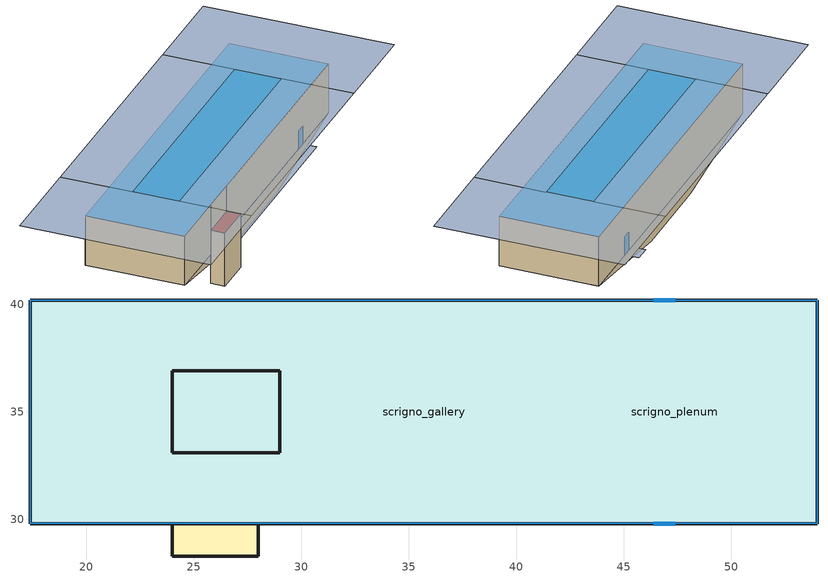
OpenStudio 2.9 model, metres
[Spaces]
scrigno_gallery
 floor outside (elevator): 24,28.3 24,29.8 28,29.8 28,28.3 z40.8
 floor to scrigno_plenum: 17.4,29.8 17.4,40.2 54,40.2 54,29.8 z44
 wall outside: 28,29.8 54,29.8 54,40.2 17.4,40.2 17.4,29.8 24,29.8 z44:49.5; 24,29.8 28,29.8 z46.7:49.5; 24,29.8 24,28.3 28,28.3 28,29.8 z40.8:46.7; 28,29.8,42.41 28,29.8,40.8 24,29.8,40.8 24,29.8,43.01
 wall to scrigno_plenum: 28,29.8,44 28,29.8,42.41 24,29.8,43.01 24,29.8,44
 window: 47.4,40.2 46.4,40.2 / 46.4,29.8 47.4,29.8 z44:46
 roof outside: 17.4,40.2 17.4,29.8 54,29.8 54,40.2 z49.5; 24,29.8 24,28.3 28,28.3 28,29.8 z46.7
 skylight: 17.4,40.2 17.4,29.82 54,29.82 54,40.2 z49.5
scrigno_plenum
 floor outside: 30.7,29.8 30.7,40.2 40.7,40.2 40.7,29.8 z42; 40.7,29.8,42 40.7,40.2,42 54,40.2,44 54,29.8,44; 17.4,29.8,44 17.4,40.2,44 24,40.2,43.01 24,29.8,43.01; 24,29.8,43.01 24,33.1,43.01 30.7,33.1,42 30.7,29.8,42; 24,36.9,43.01 24,40.2,43.01 30.7,40.2,42 30.7,36.9,42; 29,33.1,42.26 29,36.9,42.26 30.7,36.9,42 30.7,33.1,42; 24,33.1 24,36.9 29,36.9 29,33.1 z40.8
 wall outside: 24,36.9 24,33.1 z40.8:43.01; 29,33.1 29,36.9 z40.8:42.26; 17.4,29.8,44 24,29.8,43.01 24,29.8,44; 28,29.8,44 28,29.8,42.41 30.7,29.8,42 40.7,29.8,42 54,29.8,44; 54,40.2,44 40.7,40.2,42 30.7,40.2,42 17.4,40.2,44; 29,36.9,42.26 29,36.9,40.8 24,36.9,40.8 24,36.9,43.01; 24,33.1,43.01 24,33.1,40.8 29,33.1,40.8 29,33.1,42.26
shading: 12.4,45 12.4,25 22.7,25 22.7,45 z50; 22.7,45 22.7,37.5 48.7,37.5 48.7,45 z50; 22.7,32.5 22.7,25 48.7,25 48.7,32.5 z50; 48.7,45 48.7,25 59,25 59,45 z50; 47.4,40.2 47.4,41.7 45.7,41.7 45.7,40.2 z44; 28.1,29.8 28.1,28.3 47.4,28.3 47.4,29.8 z44
[Building]
Building 1: Default Construction Set=Default Construction Set 1
[Construction]
scrigno_construction: scrigno_exterior, scrigno_insulation, scrigno_interior
scrigno_fen: scrigno_glazing
elevator: scrigno_exterior, xps8x25mm, scrigno_interior
scrigno_shading: scrigno_exterior
[WindowMaterial:SimpleGlazingSystem]
scrigno_glazing: U-Factor {W/m2-K}=2; Solar Heat Gain Coefficient=0.5; Visible Transmittance=0.7
[Material:NoMass] Roughness=Rough; Thermal Absorptance=0.9; Solar Absorptance=0.7; Visible Absorptance=0.7
Name | Thermal Resistance {m2-K/W}
scrigno_exterior | 0.3626
xps8x25mm | 7.04
[Material] Roughness=MediumRough; Thermal Absorptance=0.9
Name | Thickness {m} | Conductivity {W/m-K} | Density {kg/m3} | Specific Heat {J/kg-K} | Solar Absorptance | Visible Absorptance
scrigno_insulation | 0.1184 | 0.045 | 265 | 836.8 | 0.7 | 0.7
scrigno_interior | 0.0126 | 0.16 | 784.9 | 830 | 0.9 | 0.9
[DefaultSurfaceConstructions]
Default Surface Constructions 1: Floor Construction=scrigno_construction; Wall Construction=scrigno_construction; Roof Ceiling Construction=scrigno_construction
[DefaultSubSurfaceConstructions]
Default Sub Surface Constructions 1: Fixed Window Construction=scrigno_fen; Operable Window Construction=scrigno_fen; Door Construction=scrigno_fen; Glass Door Construction=scrigno_fen; Overhead Door Construction=scrigno_fen; Skylight Construction=scrigno_fen
[DefaultConstructionSet]
Default Construction Set 1: Default Exterior Surface Constructions=Default Surface Constructions 1; Default Interior Surface Constructions=Default Surface Constructions 1; Default Exterior SubSurface Constructions=Default Sub Surface Constructions 1; Default Interior SubSurface Constructions=Default Sub Surface Constructions 1; Interior Partition Construction=scrigno_construction; Space Shading Construction=scrigno_shading; Building Shading Construction=scrigno_shading; Site Shading Construction=scrigno_shading; Adiabatic Surface Construction=scrigno_construction
[Space]
Name | Thermal Zone
scrigno_gallery | scrigno_gallery|zone
scrigno_plenum | scrigno_plenum|zone
[ThermalZone] Use Ideal Air Loads=No
scrigno_plenum|zone; scrigno_gallery|zone
[Sizing:Zone] Zone Cooling Design Supply Air Temperature Input Method=SupplyAirTemperature; Zone Cooling Design Supply Air Temperature {C}=14; Zone Cooling Design Supply Air Temperature Difference {deltaC}=11.11; Zone Heating Design Supply Air Temperature Input Method=SupplyAirTemperature; Zone Heating Design Supply Air Temperature {C}=40; Zone Heating Design Supply Air Temperature Difference {deltaC}=11.11; Zone Cooling Design Supply Air Humidity Ratio {kg-H2O/kg-air}=0.0085; Zone Heating Design Supply Air Humidity Ratio {kg-H2O/kg-air}=0.008; Cooling Design Air Flow Method=DesignDay; Heating Design Air Flow Method=DesignDay; Account for Dedicated Outdoor Air System=No; Dedicated Outdoor Air System Control Strategy=NeutralSupplyAir; Dedicated Outdoor Air Low Setpoint Temperature for Design {C}=autosize; Dedicated Outdoor Air High Setpoint Temperature for Design {C}=autosize
scrigno_plenum|zone; scrigno_gallery|zone
